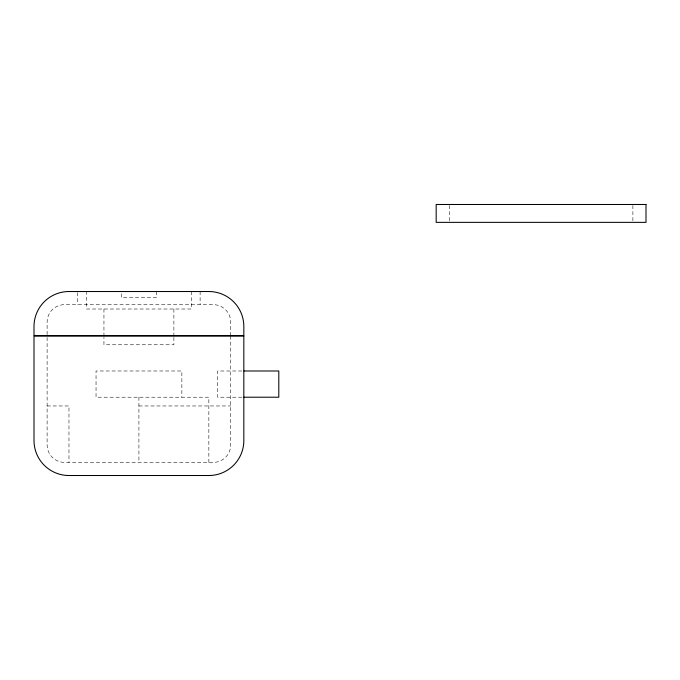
<?xml version="1.0" encoding="UTF-8"?>
<svg xmlns="http://www.w3.org/2000/svg" width="680" height="680" viewBox="0 0 680 680"><rect width="100%" height="100%" fill="white"/><g stroke="black" fill="none" stroke-linecap="round" stroke-linejoin="round"><path stroke-width="0.51" stroke-dasharray="3.4 2.55" d="M241.868 370.991L217.6 370.991L217.6 397.214L241.868 397.214M47.115 405.96L68.969 405.96L68.969 462.4M138.916 405.96L230.715 405.96M632.885 205.496L632.885 221.408M449.285 205.496L449.285 222.36M230.715 335.631L230.715 322.125A17.485 17.485 0 0 0 213.231 304.64L64.6 304.64A17.485 17.485 0 0 0 47.115 322.125L47.115 335.631M230.715 336.013L230.715 444.915A17.485 17.485 0 0 1 213.231 462.4L64.6 462.4A17.485 17.485 0 0 1 47.115 444.915L47.115 336.013M208.853 462.4L208.853 397.214L96.041 397.214L96.041 370.991L181.857 370.991L181.857 397.214M200.115 291.524L200.115 304.64M191.369 291.524L191.369 309.009L86.453 309.009L86.453 291.524M173.885 309.009L173.885 336.345M173.885 337.399L173.885 344.76L103.947 344.76L103.947 337.399M156.4 291.524L156.4 297.687L121.431 297.687L121.431 291.524M138.916 397.214L138.916 462.4M103.947 309.009L103.947 336.345M77.716 292.536L77.716 304.64"/><path stroke-width="1.02" d="M243.975 370.991L278.8 370.991L278.8 397.214L243.975 397.214M646 204.484L436.169 204.484L436.169 222.36L646 222.36L646 204.484M208.853 291.524L68.969 291.524A34.969 34.969 0 0 0 34 326.502L34 335.631L243.831 335.631L243.831 326.502A34.969 34.969 0 0 0 208.853 291.524M243.831 336.013L34 336.013L34 440.546A34.969 34.969 0 0 0 68.969 475.515L208.853 475.515A34.969 34.969 0 0 0 243.831 440.546L243.831 336.013"/></g></svg>
